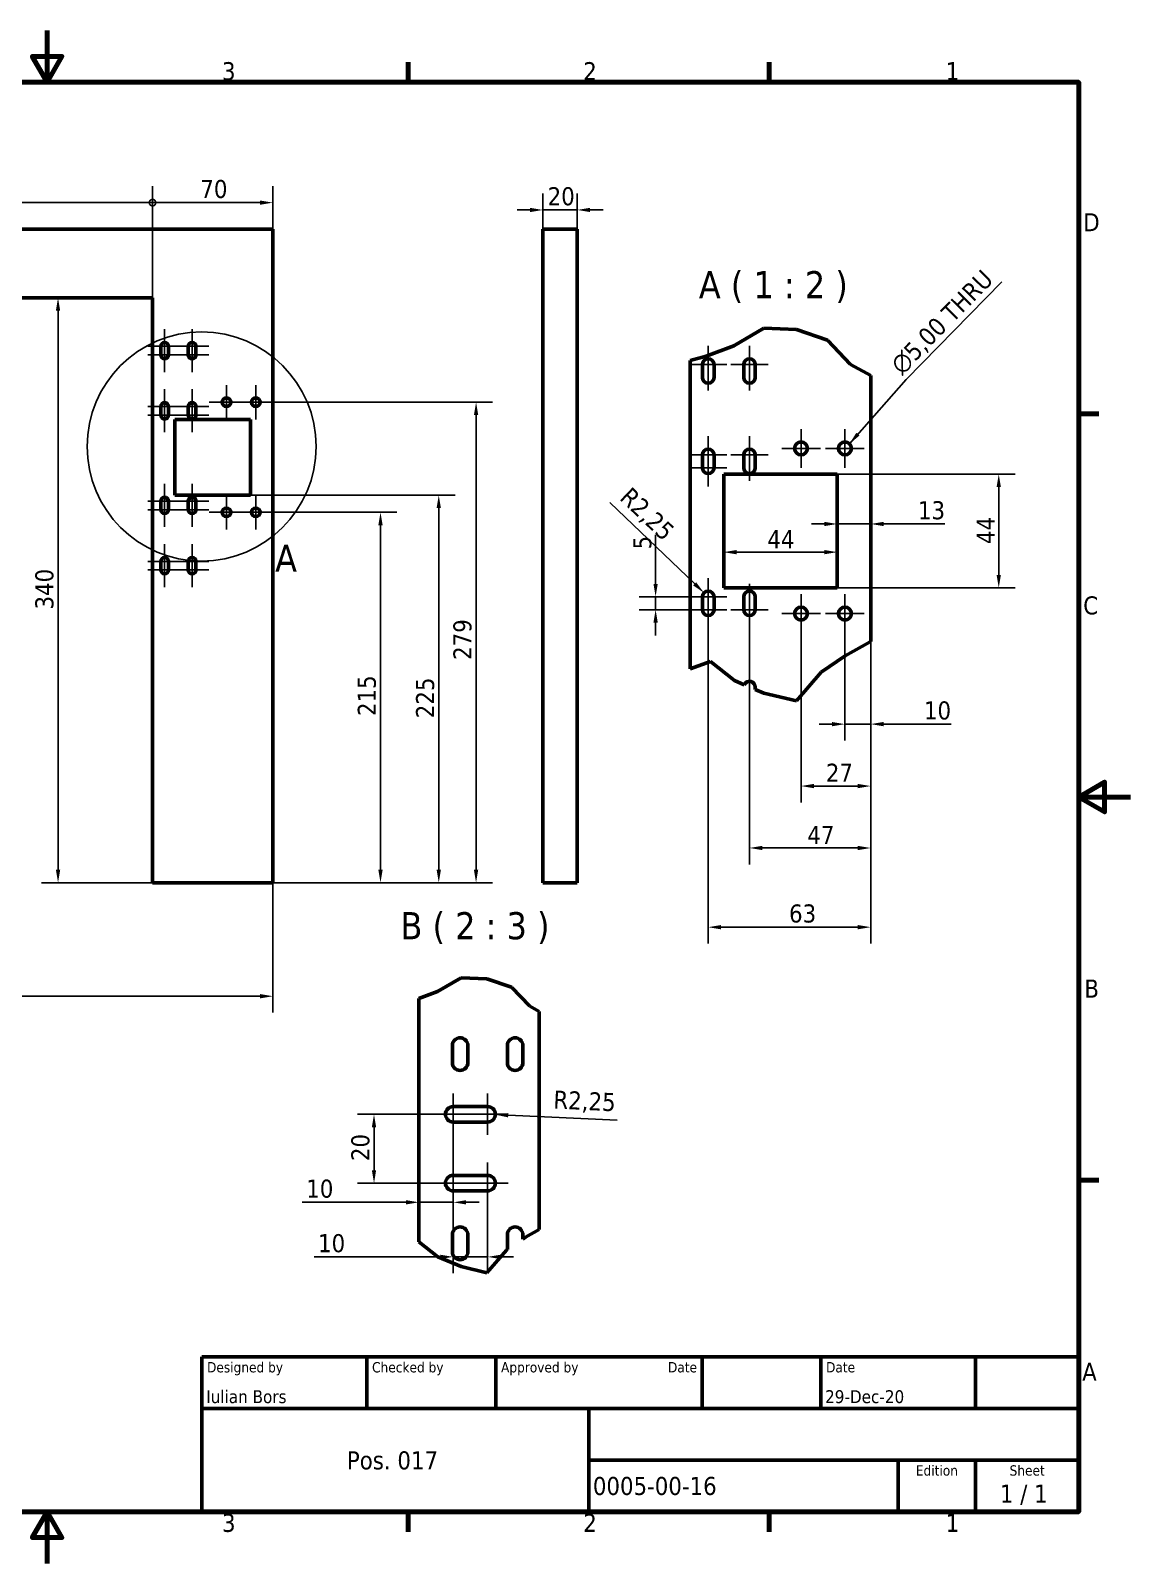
# Model space of a CAD drawing. Header units: millimetres. Extents: x 0 to 1260, y 0 to 891.
# Drawn here: x 620 to 1260, y 0 to 891 of the extents above; entities that cross this region are included whole.
import ezdxf
from ezdxf.enums import TextEntityAlignment as Align

# ---------------------------------------------------------------- set-up
doc = ezdxf.new("R2010")
doc.units = ezdxf.units.MM
doc.header["$LTSCALE"] = 3
for name, color, linetype, lineweight in [('Border (ISO)', 7, 'Continuous', 70), ('Break Line (ISO)', 7, 'Continuous', 50), ('Center Mark (ISO)', 7, 'Continuous', 25), ('Detail Boundary (ISO)', 7, 'Continuous', 25), ('Dimension (ISO)', 7, 'Continuous', 25), ('Symbol (ISO)', 7, 'Continuous', 25), ('Title (ISO)', 7, 'Continuous', 50), ('Visible (ISO)', 7, 'Continuous', 50)]:
    doc.layers.add(name, color=color, linetype=linetype, lineweight=lineweight)
doc.styles.add('Label Text (ISO)', font='tahoma.ttf')
doc.styles.add('Note Text (ISO)', font='tahoma.ttf')
doc.styles.add('Text Style39', font='tahoma.ttf')
doc.styles.add('Text Style41', font='tahoma.ttf')
doc.dimstyles.new('Default (ISO)', dxfattribs={"dimscale": 3, "dimtxt": 3.5, "dimasz": 2.5, "dimexe": 3.175, "dimexo": 0, "dimgap": 0.762, "dimtad": 1, "dimrnd": 1e-08, "dimzin": 0, "dimtxsty": 'Note Text (ISO)', "dimcen": 0.09, "dimdle": 10, "dimclrd": 256, "dimclre": 256, "dimclrt": 256, "dimazin": 0, "dimtfac": 1.001486, "dimtmove": 0, "dimatfit": 3, "dimfxl": 1, "dimtolj": 1, "dimtzin": 0, "dimlwd": -1, "dimlwe": -1, "dimarcsym": 0})
doc.dimstyles.new('Default (ISO)$7', dxfattribs={"dimscale": 3, "dimtxt": 3.5, "dimasz": 2.5, "dimexe": 3.175, "dimexo": 0, "dimgap": 0.762, "dimtad": 1, "dimrnd": 1e-08, "dimzin": 0, "dimtxsty": 'Note Text (ISO)', "dimcen": 0.09, "dimdle": 10, "dimclrd": 256, "dimclre": 256, "dimclrt": 256, "dimazin": 0, "dimtfac": 1.001486, "dimtmove": 0, "dimatfit": 3, "dimfxl": 1, "dimtolj": 1, "dimtzin": 0, "dimlwd": -1, "dimlwe": -1, "dimarcsym": 0})

# ---------------------------------------------------------------- blocks, each defined once
blk = doc.blocks.new('Borders Default Border')
at = {"layer": 'Border (ISO)'}
for p, q in [((280, 287), (280, 290.9)), ((350, 287), (350, 290.9)), ((410, 222.75), (413.9, 222.75)), ((410, 74.25), (413.9, 74.25)), ((280, 10), (280, 6.1)), ((350, 10), (350, 6.1))]:
    blk.add_line(p, q, dxfattribs=at)
at = {"layer": 'Border (ISO)', "flags": 128}
for points in [[(210, 297), (210, 287), (207.11, 292), (212.89, 292), (210, 287)], [(10, 10), (10, 287), (410, 287), (410, 10), (10, 10)], [(420, 148.5), (410, 148.5), (415, 151.39), (415, 145.61), (410, 148.5)], [(210, 0), (210, 10), (207.11, 5), (212.89, 5), (210, 10)]]:
    blk.add_lwpolyline(points, dxfattribs=at)
at = {"layer": 'Border (ISO)', "char_height": 3.5, "attachment_point": 7, "style": 'Note Text (ISO)'}
for s, insert in [('3', (243.91, 287.33)), ('2', (313.94, 287.4)), ('1', (384.21, 287.4)), ('D', (410.87, 258.13)), ('C', (410.86, 183.81)), ('B', (411.08, 109.63)), ('A', (410.66, 35.38)), ('3', (243.91, 6.03)), ('2', (313.94, 6.1)), ('1', (384.21, 6.1))]:
    blk.add_mtext(s, dxfattribs=dict(at, insert=insert))
blk = doc.blocks.new('Title Blocks ISO')
at = {"layer": 'Title (ISO)'}
for p, q in [((270.07, 130), (100.07, 130)), ((100.07, 130), (100.07, 100)), ((132.07, 120), (132.07, 130)), ((157.07, 120), (157.07, 130)), ((197.07, 120), (197.07, 130)), ((220.07, 120), (220.07, 130)), ((250.07, 120), (250.07, 130)), ((270.07, 100), (270.07, 130)), ((100.07, 120), (270.07, 120)), ((175.07, 120), (175.07, 100)), ((270.07, 110), (175.07, 110)), ((235.07, 100), (235.07, 110)), ((250.07, 100), (250.07, 110)), ((100.07, 100), (270.07, 100))]:
    blk.add_line(p, q, dxfattribs=at)
at = {"layer": 'Title (ISO)', "style": 'Text Style41'}
for s, p in [('Designed by', (101.07, 129)), ('Checked by', (133.07, 129)), ('Approved by', (158.07, 129)), ('Date', (221.07, 129))]:
    blk.add_text(s, height=2, dxfattribs=at).set_placement(p, align=Align.TOP_LEFT)
blk.add_text('Date', height=2, dxfattribs=at).set_placement((196.07, 129), align=Align.TOP_RIGHT)
for s, p in [('Edition', (242.57, 109)), ('Sheet', (260.07, 109))]:
    blk.add_text(s, height=2, dxfattribs=at).set_placement(p, align=Align.TOP_CENTER)
at = {"layer": 'Title (ISO)', "style": 'Note Text (ISO)'}
blk.add_text('1 / 1 ', height=3.5, dxfattribs=at).set_placement((260.07, 103.5), align=Align.MIDDLE_CENTER)
at = {"layer": 'Title (ISO)'}
for tag, p, height, style in [('AUTHOR_001', (100.92, 121.05), 2.5, 'Text Style39'), ('CREATION_DATE_001', (220.89, 121.05), 2.5, 'Text Style39'), ('COMPANY_001', (128.19, 108.21), 3.5, 'Note Text (ISO)'), ('PART_NUMBER_001', (175.88, 103.25), 3.5, 'Note Text (ISO)')]:
    blk.add_attdef(tag, p, '', height=height, dxfattribs=dict(at, style=style))
at = {"layer": 'Title (ISO)', "style": 'Text Style39'}
for tag, p in [('CHECKED_BY', (133.07, 121)), ('ENG_APPROVED_BY', (158.07, 121))]:
    blk.add_attdef(tag, text='', height=2.5, dxfattribs=at).set_placement(p, align=Align.BOTTOM_LEFT)
blk.add_attdef('ENG_APPROVAL_DATE', text='', height=2.5, dxfattribs=at).set_placement((196.07, 121), align=Align.BOTTOM_RIGHT)
at = {"layer": 'Title (ISO)', "style": 'Note Text (ISO)'}
for tag, p in [('TITLE', (222.57, 115)), ('REVISION_NUMBER', (242.57, 103.5))]:
    blk.add_attdef(tag, text='', height=3.5, dxfattribs=at).set_placement(p, align=Align.MIDDLE_CENTER)
blk = doc.blocks.new('_DotSmall')
at = {"color": 0, "linetype": 'ByBlock', "const_width": 0.5}
blk.add_lwpolyline([(-0.0625, 0, 1), (0.0625, 0, 1)], format="xyb", close=True, dxfattribs=at)
blk = doc.blocks.new('*D8')
at = {"layer": 'Defpoints', "color": 0, "transparency": 16777216}
for p in [(691.34, 791.02), (376.34, 395.69), (691.34, 395.69)]:
    blk.add_point(p, dxfattribs=at)
at = {"layer": 'Dimension (ISO)', "transparency": 16777216}
for p, q in [((376.34, 395.69), (376.34, 800.55)), ((691.34, 395.69), (691.34, 800.55)), ((376.34, 791.02), (691.34, 791.02))]:
    blk.add_line(p, q, dxfattribs=at)
at = {"layer": 'Dimension (ISO)', "transparency": 16777216, "xscale": 7.5, "yscale": 7.5, "zscale": 7.5, "rotation": 180}
blk.add_blockref('_DotSmall', (376.34, 791.02), dxfattribs=at)
at = {"layer": 'Dimension (ISO)', "transparency": 16777216, "xscale": 7.5, "yscale": 7.5, "zscale": 7.5}
blk.add_blockref('_DotSmall', (691.34, 791.02), dxfattribs=at)
at = {"layer": 'Dimension (ISO)', "transparency": 16777216, "insert": (522.76, 804.25), "char_height": 10.5, "attachment_point": 1, "style": 'Note Text (ISO)'}
blk.add_mtext('\\A1;315', dxfattribs=at)
blk = doc.blocks.new('*D9')
at = {"layer": 'Defpoints', "color": 0, "transparency": 16777216}
for p in [(761.34, 791.02), (691.34, 395.69), (761.34, 395.69)]:
    blk.add_point(p, dxfattribs=at)
at = {"layer": 'Dimension (ISO)', "transparency": 16777216}
for p, q in [((691.34, 395.69), (691.34, 800.55)), ((761.34, 395.69), (761.34, 800.55)), ((691.34, 791.02), (753.84, 791.02))]:
    blk.add_line(p, q, dxfattribs=at)
blk.add_solid([(753.84, 792.27), (753.84, 789.77), (761.34, 791.02)], dxfattribs=at)
at = {"layer": 'Dimension (ISO)', "transparency": 16777216, "xscale": 7.5, "yscale": 7.5, "zscale": 7.5, "rotation": 180}
blk.add_blockref('_DotSmall', (691.34, 791.02), dxfattribs=at)
at = {"layer": 'Dimension (ISO)', "transparency": 16777216, "insert": (719.13, 804.24), "char_height": 10.5, "attachment_point": 1, "style": 'Note Text (ISO)'}
blk.add_mtext('\\A1;70', dxfattribs=at)
blk = doc.blocks.new('*D10')
at = {"layer": 'Defpoints', "color": 0, "transparency": 16777216}
for p in [(341.34, 395.69), (761.34, 395.69), (761.34, 329.69)]:
    blk.add_point(p, dxfattribs=at)
at = {"layer": 'Dimension (ISO)', "transparency": 16777216}
for p, q in [((341.34, 395.69), (341.34, 320.17)), ((761.34, 395.69), (761.34, 320.17)), ((348.84, 329.69), (753.84, 329.69))]:
    blk.add_line(p, q, dxfattribs=at)
for points in [[(348.84, 330.94), (348.84, 328.44), (341.34, 329.69)], [(753.84, 330.94), (753.84, 328.44), (761.34, 329.69)]]:
    blk.add_solid(points, dxfattribs=at)
at = {"layer": 'Dimension (ISO)', "transparency": 16777216, "insert": (539.95, 342.92), "char_height": 10.5, "attachment_point": 1, "style": 'Note Text (ISO)'}
blk.add_mtext('\\A1;420', dxfattribs=at)
blk = doc.blocks.new('*D20')
at = {"layer": 'Defpoints', "color": 0, "transparency": 16777216}
for p in [(636.37, 735.69), (636.37, 395.69), (691.34, 395.69)]:
    blk.add_point(p, dxfattribs=at)
at = {"layer": 'Dimension (ISO)', "transparency": 16777216}
for p, q in [((636.37, 728.19), (636.37, 403.19)), ((691.34, 395.69), (626.84, 395.69))]:
    blk.add_line(p, q, dxfattribs=at)
for points in [[(635.12, 728.19), (637.62, 728.19), (636.37, 735.69)], [(635.12, 403.19), (637.62, 403.19), (636.37, 395.69)]]:
    blk.add_solid(points, dxfattribs=at)
at = {"layer": 'Dimension (ISO)', "transparency": 16777216, "insert": (623.15, 554.5), "char_height": 10.5, "attachment_point": 1, "rotation": 90, "style": 'Note Text (ISO)'}
blk.add_mtext('\\A1;340', dxfattribs=at)
blk = doc.blocks.new('2dDetail0')
at = {"layer": 'Detail Boundary (ISO)'}
blk.add_circle((239.96, 216.41), 22.2, dxfattribs=at)
at = {"layer": 'Detail Boundary (ISO)', "insert": (254.21, 192.14), "char_height": 5.25, "attachment_point": 7, "style": 'Label Text (ISO)'}
blk.add_mtext('A', dxfattribs=at)
blk = doc.blocks.new('*D24')
at = {"layer": 'Defpoints', "color": 0, "transparency": 16777216}
for p in [(1089.49, 604.22), (1089.49, 600.13), (1108.99, 598.5)]:
    blk.add_point(p, dxfattribs=at)
at = {"layer": 'Dimension (ISO)', "transparency": 16777216}
for p, q in [((1081.99, 604.22), (1074.49, 604.22)), ((1089.49, 604.22), (1108.99, 604.22)), ((1116.49, 604.22), (1152.1, 604.22))]:
    blk.add_line(p, q, dxfattribs=at)
for points in [[(1081.99, 605.47), (1081.99, 602.97), (1089.49, 604.22)], [(1116.49, 605.47), (1116.49, 602.97), (1108.99, 604.22)]]:
    blk.add_solid(points, dxfattribs=at)
at = {"layer": 'Dimension (ISO)', "transparency": 16777216, "insert": (1136.46, 617.45), "char_height": 10.5, "attachment_point": 1, "style": 'Note Text (ISO)'}
blk.add_mtext('\\A1;13', dxfattribs=at)
blk = doc.blocks.new('*D25')
at = {"layer": 'Defpoints', "color": 0, "transparency": 16777216}
for p in [(1089.49, 633.13), (1089.49, 567.13), (1183.46, 567.13)]:
    blk.add_point(p, dxfattribs=at)
at = {"layer": 'Dimension (ISO)', "transparency": 16777216}
for p, q in [((1089.49, 633.13), (1192.98, 633.13)), ((1183.46, 625.63), (1183.46, 574.63)), ((1089.49, 567.13), (1192.98, 567.13))]:
    blk.add_line(p, q, dxfattribs=at)
for points in [[(1182.21, 625.63), (1184.71, 625.63), (1183.46, 633.13)], [(1182.21, 574.63), (1184.71, 574.63), (1183.46, 567.13)]]:
    blk.add_solid(points, dxfattribs=at)
at = {"layer": 'Dimension (ISO)', "transparency": 16777216, "insert": (1170.67, 592.57), "char_height": 10.5, "attachment_point": 1, "rotation": 90, "style": 'Note Text (ISO)'}
blk.add_mtext('\\A1;44', dxfattribs=at)
blk = doc.blocks.new('*D26')
at = {"layer": 'Defpoints', "color": 0, "transparency": 16777216}
for p in [(1023.49, 587.83), (1023.49, 567.13), (1089.49, 567.13)]:
    blk.add_point(p, dxfattribs=at)
at = {"layer": 'Dimension (ISO)', "transparency": 16777216}
for p, q in [((1023.49, 567.13), (1023.49, 597.35)), ((1089.49, 567.13), (1089.49, 597.35)), ((1081.99, 587.83), (1030.99, 587.83))]:
    blk.add_line(p, q, dxfattribs=at)
for points in [[(1030.99, 589.08), (1030.99, 586.58), (1023.49, 587.83)], [(1081.99, 589.08), (1081.99, 586.58), (1089.49, 587.83)]]:
    blk.add_solid(points, dxfattribs=at)
at = {"layer": 'Dimension (ISO)', "transparency": 16777216, "insert": (1048.93, 600.62), "char_height": 10.5, "attachment_point": 1, "style": 'Note Text (ISO)'}
blk.add_mtext('\\A1;44', dxfattribs=at)
blk = doc.blocks.new('*D27')
at = {"layer": 'Defpoints', "color": 0, "transparency": 16777216}
for p in [(938.32, 786.77), (918.32, 775.69), (938.32, 775.69)]:
    blk.add_point(p, dxfattribs=at)
at = {"layer": 'Dimension (ISO)', "transparency": 16777216}
for p, q in [((918.32, 775.69), (918.32, 796.3)), ((938.32, 775.69), (938.32, 796.3)), ((910.82, 786.77), (903.32, 786.77)), ((918.32, 786.77), (925.82, 786.77)), ((925.82, 786.77), (930.82, 786.77)), ((938.32, 786.77), (930.82, 786.77)), ((945.82, 786.77), (953.32, 786.77))]:
    blk.add_line(p, q, dxfattribs=at)
for points in [[(910.82, 788.02), (910.82, 785.52), (918.32, 786.77)], [(945.82, 788.02), (945.82, 785.52), (938.32, 786.77)]]:
    blk.add_solid(points, dxfattribs=at)
at = {"layer": 'Dimension (ISO)', "transparency": 16777216, "insert": (921.11, 800), "char_height": 10.5, "attachment_point": 1, "style": 'Note Text (ISO)'}
blk.add_mtext('\\A1;20', dxfattribs=at)
blk = doc.blocks.new('*D28')
at = {"layer": 'Defpoints', "color": 0, "transparency": 16777216}
for p in [(761.34, 611), (823.91, 611), (761.34, 395.69)]:
    blk.add_point(p, dxfattribs=at)
at = {"layer": 'Dimension (ISO)', "transparency": 16777216}
for p, q in [((761.34, 611), (833.43, 611)), ((823.91, 403.19), (823.91, 603.5)), ((761.34, 395.69), (833.43, 395.69))]:
    blk.add_line(p, q, dxfattribs=at)
for points in [[(822.66, 603.5), (825.16, 603.5), (823.91, 611)], [(822.66, 403.19), (825.16, 403.19), (823.91, 395.69)]]:
    blk.add_solid(points, dxfattribs=at)
at = {"layer": 'Dimension (ISO)', "transparency": 16777216, "insert": (810.68, 492.58), "char_height": 10.5, "attachment_point": 1, "rotation": 90, "style": 'Note Text (ISO)'}
blk.add_mtext('\\A1;215', dxfattribs=at)
blk = doc.blocks.new('*D29')
at = {"layer": 'Defpoints', "color": 0, "transparency": 16777216}
for p in [(761.34, 675), (879.49, 675), (761.34, 395.69)]:
    blk.add_point(p, dxfattribs=at)
at = {"layer": 'Dimension (ISO)', "transparency": 16777216}
for p, q in [((761.34, 675), (889.02, 675)), ((879.49, 403.19), (879.49, 667.5)), ((761.34, 395.69), (889.02, 395.69))]:
    blk.add_line(p, q, dxfattribs=at)
for points in [[(878.24, 667.5), (880.74, 667.5), (879.49, 675)], [(878.24, 403.19), (880.74, 403.19), (879.49, 395.69)]]:
    blk.add_solid(points, dxfattribs=at)
at = {"layer": 'Dimension (ISO)', "transparency": 16777216, "insert": (866.28, 525.21), "char_height": 10.5, "attachment_point": 1, "rotation": 90, "style": 'Note Text (ISO)'}
blk.add_mtext('\\A1;279', dxfattribs=at)
blk = doc.blocks.new('*D30')
at = {"layer": 'Defpoints', "color": 0, "transparency": 16777216}
for p in [(1093.99, 540.88), (1108.99, 535.86), (1093.99, 487.86)]:
    blk.add_point(p, dxfattribs=at)
at = {"layer": 'Dimension (ISO)', "transparency": 16777216}
for p, q in [((1093.99, 540.88), (1093.99, 478.33)), ((1108.99, 535.86), (1108.99, 478.33)), ((1086.49, 487.86), (1078.99, 487.86)), ((1093.99, 487.86), (1108.99, 487.86)), ((1116.49, 487.86), (1155.83, 487.86))]:
    blk.add_line(p, q, dxfattribs=at)
for points in [[(1086.49, 489.11), (1086.49, 486.61), (1093.99, 487.86)], [(1116.49, 489.11), (1116.49, 486.61), (1108.99, 487.86)]]:
    blk.add_solid(points, dxfattribs=at)
at = {"layer": 'Dimension (ISO)', "transparency": 16777216, "insert": (1139.96, 501.08), "char_height": 10.5, "attachment_point": 1, "style": 'Note Text (ISO)'}
blk.add_mtext('\\A1;10', dxfattribs=at)
blk = doc.blocks.new('*D31')
at = {"layer": 'Defpoints', "color": 0, "transparency": 16777216}
for p in [(1068.49, 540.88), (1108.99, 535.86), (1068.49, 451.86)]:
    blk.add_point(p, dxfattribs=at)
at = {"layer": 'Dimension (ISO)', "transparency": 16777216}
for p, q in [((1068.49, 540.88), (1068.49, 442.33)), ((1108.99, 535.86), (1108.99, 442.33)), ((1101.49, 451.86), (1075.99, 451.86))]:
    blk.add_line(p, q, dxfattribs=at)
for points in [[(1075.99, 453.11), (1075.99, 450.61), (1068.49, 451.86)], [(1101.49, 453.11), (1101.49, 450.61), (1108.99, 451.86)]]:
    blk.add_solid(points, dxfattribs=at)
at = {"layer": 'Dimension (ISO)', "transparency": 16777216, "insert": (1082.92, 464.86), "char_height": 10.5, "attachment_point": 1, "style": 'Note Text (ISO)'}
blk.add_mtext('\\A1;27', dxfattribs=at)
blk = doc.blocks.new('*D32')
at = {"layer": 'Defpoints', "color": 0, "transparency": 16777216}
for p in [(1038.49, 543.5), (1108.99, 535.86), (1038.49, 415.86)]:
    blk.add_point(p, dxfattribs=at)
at = {"layer": 'Dimension (ISO)', "transparency": 16777216}
for p, q in [((1038.49, 543.5), (1038.49, 406.33)), ((1108.99, 535.86), (1108.99, 406.33)), ((1101.49, 415.86), (1045.99, 415.86))]:
    blk.add_line(p, q, dxfattribs=at)
for points in [[(1045.99, 417.11), (1045.99, 414.61), (1038.49, 415.86)], [(1101.49, 417.11), (1101.49, 414.61), (1108.99, 415.86)]]:
    blk.add_solid(points, dxfattribs=at)
at = {"layer": 'Dimension (ISO)', "transparency": 16777216, "insert": (1072.14, 428.64), "char_height": 10.5, "attachment_point": 1, "style": 'Note Text (ISO)'}
blk.add_mtext('\\A1;47', dxfattribs=at)
blk = doc.blocks.new('*D33')
at = {"layer": 'Defpoints', "color": 0, "transparency": 16777216}
for p in [(1014.49, 543.5), (1108.99, 535.86), (1014.49, 369.82)]:
    blk.add_point(p, dxfattribs=at)
at = {"layer": 'Dimension (ISO)', "transparency": 16777216}
for p, q in [((1014.49, 543.5), (1014.49, 360.29)), ((1108.99, 535.86), (1108.99, 360.29)), ((1101.49, 369.82), (1021.99, 369.82))]:
    blk.add_line(p, q, dxfattribs=at)
for points in [[(1021.99, 371.07), (1021.99, 368.57), (1014.49, 369.82)], [(1101.49, 371.07), (1101.49, 368.57), (1108.99, 369.82)]]:
    blk.add_solid(points, dxfattribs=at)
at = {"layer": 'Dimension (ISO)', "transparency": 16777216, "insert": (1061.5, 383.04), "char_height": 10.5, "attachment_point": 1, "style": 'Note Text (ISO)'}
blk.add_mtext('\\A1;63', dxfattribs=at)
blk = doc.blocks.new('*D34')
at = {"layer": 'Defpoints', "color": 0, "transparency": 16777216}
for p in [(1003.61, 561.87), (983.9, 554.37), (1003.61, 554.37)]:
    blk.add_point(p, dxfattribs=at)
at = {"layer": 'Dimension (ISO)', "transparency": 16777216}
for p, q in [((983.9, 569.37), (983.9, 597.94)), ((1003.61, 561.87), (974.37, 561.87)), ((983.9, 554.37), (983.9, 561.87)), ((1003.61, 554.37), (974.37, 554.37)), ((983.9, 546.87), (983.9, 539.37))]:
    blk.add_line(p, q, dxfattribs=at)
for points in [[(982.65, 569.37), (985.15, 569.37), (983.9, 561.87)], [(982.65, 546.87), (985.15, 546.87), (983.9, 554.37)]]:
    blk.add_solid(points, dxfattribs=at)
at = {"layer": 'Dimension (ISO)', "transparency": 16777216, "insert": (970.89, 589.4), "char_height": 10.5, "attachment_point": 1, "rotation": 90, "style": 'Note Text (ISO)'}
blk.add_mtext('\\A1;5', dxfattribs=at)
blk = doc.blocks.new('*D35')
at = {"layer": 'Defpoints', "color": 0, "transparency": 16777216}
for p in [(1012.05, 564.21), (1014.49, 561.87)]:
    blk.add_point(p, dxfattribs=at)
at = {"layer": 'Dimension (ISO)', "transparency": 16777216}
blk.add_line((957.21, 616.69), (1006.63, 569.39), dxfattribs=at)
blk.add_solid([(1007.5, 570.3), (1005.77, 568.49), (1012.05, 564.21)], dxfattribs=at)
at = {"layer": 'Dimension (ISO)', "transparency": 16777216, "insert": (969.66, 626.39), "char_height": 10.5, "attachment_point": 1, "rotation": 316.25685, "style": 'Note Text (ISO)'}
blk.add_mtext('\\A1;R2,25', dxfattribs=at)
blk = doc.blocks.new('*D36')
at = {"layer": 'Defpoints', "color": 0, "transparency": 16777216}
for p in [(748.34, 621), (761.34, 395.69), (857.79, 395.69)]:
    blk.add_point(p, dxfattribs=at)
at = {"layer": 'Dimension (ISO)', "transparency": 16777216}
for p, q in [((748.34, 621), (867.31, 621)), ((857.79, 613.5), (857.79, 403.19)), ((761.34, 395.69), (867.31, 395.69))]:
    blk.add_line(p, q, dxfattribs=at)
for points in [[(856.54, 613.5), (859.04, 613.5), (857.79, 621)], [(856.54, 403.19), (859.04, 403.19), (857.79, 395.69)]]:
    blk.add_solid(points, dxfattribs=at)
at = {"layer": 'Dimension (ISO)', "transparency": 16777216, "insert": (844.56, 491.29), "char_height": 10.5, "attachment_point": 1, "rotation": 90, "style": 'Note Text (ISO)'}
blk.add_mtext('\\A1;225', dxfattribs=at)
blk = doc.blocks.new('*D38')
at = {"layer": 'Defpoints', "color": 0, "transparency": 16777216}
for p in [(866.19, 249.04), (846.19, 213.6), (866.19, 209.87)]:
    blk.add_point(p, dxfattribs=at)
at = {"layer": 'Dimension (ISO)', "transparency": 16777216}
for p, q in [((866.19, 249.04), (866.19, 200.35)), ((838.69, 209.87), (778.43, 209.87)), ((866.19, 209.87), (846.19, 209.87)), ((873.69, 209.87), (881.19, 209.87))]:
    blk.add_line(p, q, dxfattribs=at)
for points in [[(838.69, 211.12), (838.69, 208.62), (846.19, 209.87)], [(873.69, 211.12), (873.69, 208.62), (866.19, 209.87)]]:
    blk.add_solid(points, dxfattribs=at)
at = {"layer": 'Dimension (ISO)', "transparency": 16777216, "insert": (780.72, 223.09), "char_height": 10.5, "attachment_point": 1, "style": 'Note Text (ISO)'}
blk.add_mtext('\\A1;10', dxfattribs=at)
blk = doc.blocks.new('*D39')
at = {"layer": 'Defpoints', "color": 0, "transparency": 16777216}
for p in [(866.19, 209.04), (886.19, 209.04), (886.19, 178.16)]:
    blk.add_point(p, dxfattribs=at)
at = {"layer": 'Dimension (ISO)', "transparency": 16777216}
for p, q in [((866.19, 209.04), (866.19, 168.64)), ((886.19, 209.04), (886.19, 168.64)), ((858.69, 178.16), (785.3, 178.16)), ((886.19, 178.16), (866.19, 178.16)), ((893.69, 178.16), (901.19, 178.16))]:
    blk.add_line(p, q, dxfattribs=at)
for points in [[(858.69, 179.41), (858.69, 176.91), (866.19, 178.16)], [(893.69, 179.41), (893.69, 176.91), (886.19, 178.16)]]:
    blk.add_solid(points, dxfattribs=at)
at = {"layer": 'Dimension (ISO)', "transparency": 16777216, "insert": (787.59, 191.38), "char_height": 10.5, "attachment_point": 1, "style": 'Note Text (ISO)'}
blk.add_mtext('\\A1;10', dxfattribs=at)
blk = doc.blocks.new('*D40')
at = {"layer": 'Defpoints', "color": 0, "transparency": 16777216}
for p in [(820.13, 261.04), (854.19, 261.04), (854.19, 221.04)]:
    blk.add_point(p, dxfattribs=at)
at = {"layer": 'Dimension (ISO)', "transparency": 16777216}
for p, q in [((854.19, 261.04), (810.61, 261.04)), ((820.13, 228.54), (820.13, 253.54)), ((854.19, 221.04), (810.61, 221.04))]:
    blk.add_line(p, q, dxfattribs=at)
for points in [[(818.88, 253.54), (821.38, 253.54), (820.13, 261.04)], [(818.88, 228.54), (821.38, 228.54), (820.13, 221.04)]]:
    blk.add_solid(points, dxfattribs=at)
at = {"layer": 'Dimension (ISO)', "transparency": 16777216, "insert": (806.91, 233.84), "char_height": 10.5, "attachment_point": 1, "rotation": 90, "style": 'Note Text (ISO)'}
blk.add_mtext('\\A1;20', dxfattribs=at)
blk = doc.blocks.new('*D41')
at = {"layer": 'Defpoints', "color": 0, "transparency": 16777216}
for p in [(886.19, 261.04), (890.69, 260.84)]:
    blk.add_point(p, dxfattribs=at)
at = {"layer": 'Dimension (ISO)', "transparency": 16777216}
blk.add_line((961.46, 257.61), (898.18, 260.5), dxfattribs=at)
blk.add_solid([(898.24, 261.75), (898.12, 259.25), (890.69, 260.84)], dxfattribs=at)
at = {"layer": 'Dimension (ISO)', "transparency": 16777216, "insert": (924.75, 274.92), "char_height": 10.5, "attachment_point": 1, "rotation": 357.38695, "style": 'Note Text (ISO)'}
blk.add_mtext('\\A1;R2,25', dxfattribs=at)

msp = doc.modelspace()

# ---------------------------------------------------------------- linework, layer by layer
at = {"layer": 'Break Line (ISO)'}
for p, q in [((1029.4652, 707.8445), (1046.8096, 717.9784)), ((1046.8096, 717.9784), (1065.8078, 717.2244)), ((1065.8078, 717.2244), (1083.8, 711.1102)), ((1013.2409, 701.709), (1029.4652, 707.8445)), ((1083.8, 711.1102), (1097.316, 696.9595)), ((1003.988, 699.1713), (1013.2409, 701.709)), ((1097.316, 696.9595), (1108.988, 690.5714)), ((1108.7208, 535.697), (1094.151, 527.4821)), ((1108.988, 535.8589), (1108.7208, 535.697)), ((1094.151, 527.4821), (1080.0902, 518.0422)), ((1015.7799, 524.2265), (1003.988, 520.0844)), ((1029.8306, 513.1873), (1015.7799, 524.2265)), ((1080.0902, 518.0422), (1065.8792, 501.3305)), ((1035.4306, 510.8024), (1029.8306, 513.1873)), ((1046.8096, 505.9562), (1041.863, 508.0628)), ((1065.8792, 501.3305), (1046.8096, 505.9562)), ((856.9967, 332.4388), (870.7353, 340.4659)), ((870.7353, 340.4659), (885.7839, 339.8686)), ((885.7839, 339.8686), (900.0355, 335.0255)), ((846.1923, 328.3529), (856.9967, 332.4388)), ((900.0355, 335.0255), (910.7416, 323.8167)), ((910.7416, 323.8167), (916.1923, 320.8336)), ((908.2346, 189.5731), (906.6923, 188.5376)), ((916.1923, 194.0599), (908.2346, 189.5731)), ((857.2862, 178.2501), (846.1923, 186.9662)), ((870.7353, 172.5223), (857.2862, 178.2501)), ((897.0969, 182.0957), (885.8404, 168.8583)), ((897.6923, 182.4953), (897.0969, 182.0957)), ((885.8404, 168.8583), (870.7353, 172.5223))]:
    msp.add_line(p, q, dxfattribs=at)
at = {"layer": 'Center Mark (ISO)', "linetype": 'Continuous'}
for p, q in [((698.3386, 717.4938), (698.3386, 692.7438)), ((698.3386, 717.2438), (698.3386, 692.4938)), ((714.3386, 717.4938), (714.3386, 692.7438)), ((714.3386, 717.2438), (714.3386, 692.4938)), ((708.0886, 707.4938), (688.5886, 707.4938)), ((724.0886, 707.4938), (704.5886, 707.4938)), ((1014.488, 707.7482), (1014.488, 681.8732)), ((1038.488, 707.7482), (1038.488, 681.8732)), ((708.0886, 702.4938), (688.5886, 702.4938)), ((724.0886, 702.4938), (704.5886, 702.4938)), ((1025.363, 696.8732), (1003.613, 696.8732)), ((1049.363, 696.8732), (1027.613, 696.8732)), ((698.3386, 682.4938), (698.3386, 657.7438)), ((698.3386, 682.2438), (698.3386, 657.4938)), ((714.3386, 682.4938), (714.3386, 657.7438)), ((714.3386, 682.2438), (714.3386, 657.4938)), ((734.3386, 684.9998), (734.3386, 664.9998)), ((751.3386, 684.9998), (751.3386, 664.9998)), ((708.0886, 672.4938), (688.5886, 672.4938)), ((724.0886, 672.4938), (704.5886, 672.4938)), ((744.3386, 674.9998), (724.3386, 674.9998)), ((761.3386, 674.9998), (741.3386, 674.9998)), ((708.0886, 667.4938), (688.5886, 667.4938)), ((724.0886, 667.4938), (704.5886, 667.4938)), ((1068.488, 659.3822), (1068.488, 636.8822)), ((1093.988, 659.3822), (1093.988, 636.8822)), ((1014.488, 655.2482), (1014.488, 629.3732)), ((1014.488, 651.8732), (1014.488, 625.9982)), ((1038.488, 655.2482), (1038.488, 629.3732)), ((1025.363, 644.3732), (1003.613, 644.3732)), ((1049.363, 644.3732), (1027.613, 644.3732)), ((1079.738, 648.1322), (1057.238, 648.1322)), ((1105.238, 648.1322), (1082.738, 648.1322)), ((1025.363, 636.8732), (1003.613, 636.8732)), ((698.3386, 627.4938), (698.3386, 602.7438)), ((698.3386, 627.2438), (698.3386, 602.4938)), ((714.3386, 627.4938), (714.3386, 602.7438)), ((714.3386, 627.2438), (714.3386, 602.4938)), ((708.0886, 617.4938), (688.5886, 617.4938)), ((724.0886, 617.4938), (704.5886, 617.4938)), ((734.3386, 620.9998), (734.3386, 600.9998)), ((751.3386, 620.9998), (751.3386, 600.9998)), ((708.0886, 612.4938), (688.5886, 612.4938)), ((724.0886, 612.4938), (704.5886, 612.4938)), ((744.3386, 610.9998), (724.3386, 610.9998)), ((761.3386, 610.9998), (741.3386, 610.9998)), ((698.3386, 592.4938), (698.3386, 567.7438)), ((698.3386, 592.2438), (698.3386, 567.4938)), ((714.3386, 592.4938), (714.3386, 567.7438)), ((714.3386, 592.2438), (714.3386, 567.4938)), ((708.0886, 582.4938), (688.5886, 582.4938)), ((724.0886, 582.4938), (704.5886, 582.4938)), ((708.0886, 577.4938), (688.5886, 577.4938)), ((724.0886, 577.4938), (704.5886, 577.4938)), ((1014.488, 572.7482), (1014.488, 546.8732)), ((1025.363, 561.8732), (1003.613, 561.8732)), ((1014.488, 569.3732), (1014.488, 543.4982)), ((1038.488, 569.3732), (1038.488, 543.4982)), ((1068.488, 563.3822), (1068.488, 540.8822)), ((1093.988, 563.3822), (1093.988, 540.8822)), ((1025.363, 554.3732), (1003.613, 554.3732)), ((1049.363, 554.3732), (1027.613, 554.3732)), ((1079.738, 552.1322), (1057.238, 552.1322)), ((1105.238, 552.1322), (1082.738, 552.1322)), ((866.1923, 273.0449), (866.1923, 249.0449)), ((886.1923, 273.0449), (886.1923, 249.0449)), ((881.1923, 261.0449), (854.1923, 261.0449)), ((898.1923, 261.0449), (871.1923, 261.0449)), ((866.1923, 233.0449), (866.1923, 209.0449)), ((886.1923, 233.0449), (886.1923, 209.0449)), ((881.1923, 221.0449), (854.1923, 221.0449)), ((898.1923, 221.0449), (871.1923, 221.0449))]:
    msp.add_line(p, q, dxfattribs=at)
at = {"layer": 'Visible (ISO)'}
for p, q in [((761.3386, 775.6938), (341.3386, 775.6938)), ((761.3386, 395.6938), (761.3386, 775.6938)), ((918.3197, 395.6938), (918.3197, 775.6938)), ((918.3197, 775.6938), (938.3197, 775.6938)), ((938.3197, 775.6938), (938.3197, 395.6938)), ((376.3386, 735.6938), (691.3386, 735.6938)), ((691.3386, 735.6938), (691.3386, 395.6938)), ((696.0886, 702.4938), (696.0886, 707.4938)), ((700.5886, 707.4938), (700.5886, 702.4938)), ((712.0886, 702.4938), (712.0886, 707.4938)), ((716.5886, 707.4938), (716.5886, 702.4938)), ((1003.988, 699.1713), (1003.988, 520.0844)), ((1011.113, 689.3732), (1011.113, 696.8732)), ((1017.863, 696.8732), (1017.863, 689.3732)), ((1035.113, 689.3732), (1035.113, 696.8732)), ((1041.863, 696.8732), (1041.863, 689.3732)), ((1108.988, 535.8589), (1108.988, 690.5714)), ((696.0886, 667.4938), (696.0886, 672.4938)), ((700.5886, 672.4938), (700.5886, 667.4938)), ((712.0886, 667.4938), (712.0886, 672.4938)), ((716.5886, 672.4938), (716.5886, 667.4938)), ((704.3386, 664.9998), (748.3386, 664.9998)), ((704.3386, 620.9998), (704.3386, 664.9998)), ((748.3386, 664.9998), (748.3386, 620.9998)), ((1011.113, 636.8732), (1011.113, 644.3732)), ((1017.863, 644.3732), (1017.863, 636.8732)), ((1035.113, 636.8732), (1035.113, 644.3732)), ((1041.863, 644.3732), (1041.863, 636.8732)), ((1023.488, 567.1322), (1023.488, 633.1322)), ((1023.488, 633.1322), (1089.488, 633.1322)), ((1089.488, 633.1322), (1089.488, 567.1322)), ((696.0886, 612.4938), (696.0886, 617.4938)), ((700.5886, 617.4938), (700.5886, 612.4938)), ((748.3386, 620.9998), (704.3386, 620.9998)), ((712.0886, 612.4938), (712.0886, 617.4938)), ((716.5886, 617.4938), (716.5886, 612.4938)), ((696.0886, 577.4938), (696.0886, 582.4938)), ((700.5886, 582.4938), (700.5886, 577.4938)), ((712.0886, 577.4938), (712.0886, 582.4938)), ((716.5886, 582.4938), (716.5886, 577.4938)), ((1011.113, 554.3732), (1011.113, 561.8732)), ((1017.863, 561.8732), (1017.863, 554.3732)), ((1089.488, 567.1322), (1023.488, 567.1322)), ((1035.113, 554.3732), (1035.113, 561.8732)), ((1041.863, 561.8732), (1041.863, 554.3732)), ((1041.863, 509.3732), (1041.863, 508.0628)), ((691.3386, 395.6938), (761.3386, 395.6938)), ((918.3197, 395.6938), (938.3197, 395.6938)), ((846.1923, 328.3529), (846.1923, 186.9662)), ((916.1923, 194.0599), (916.1923, 320.8336)), ((865.6923, 291.0329), (865.6923, 301.0329)), ((874.6923, 301.0329), (874.6923, 291.0329)), ((897.6923, 291.0329), (897.6923, 301.0329)), ((906.6923, 301.0329), (906.6923, 291.0329)), ((866.1923, 265.5449), (886.1923, 265.5449)), ((886.1923, 256.5449), (866.1923, 256.5449)), ((866.1923, 225.5449), (886.1923, 225.5449)), ((886.1923, 216.5449), (866.1923, 216.5449)), ((865.6923, 181.0329), (865.6923, 191.0329)), ((874.6923, 191.0329), (874.6923, 181.0329)), ((897.6923, 182.4953), (897.6923, 191.0329)), ((906.6923, 191.0329), (906.6923, 188.5376))]:
    msp.add_line(p, q, dxfattribs=at)
for centre, radius in [((734.3386, 674.9998), 2.5), ((751.3386, 674.9998), 2.5), ((1068.488, 648.1322), 3.75), ((1093.988, 648.1322), 3.75), ((734.3386, 610.9998), 2.5), ((751.3386, 610.9998), 2.5), ((1068.488, 552.1322), 3.75), ((1093.988, 552.1322), 3.75)]:
    msp.add_circle(centre, radius, dxfattribs=at)
for centre, radius, start, end in [((698.3386, 707.4938), 2.25, 0, 180), ((714.3386, 707.4938), 2.25, 0, 180), ((698.3386, 702.4938), 2.25, 180, 0), ((714.3386, 702.4938), 2.25, 180, 0), ((1014.488, 696.8732), 3.375, 0, 180), ((1038.488, 696.8732), 3.375, 0, 180), ((1014.488, 689.3732), 3.375, 180, 0), ((1038.488, 689.3732), 3.375, 180, 0), ((698.3386, 672.4938), 2.25, 0, 180), ((714.3386, 672.4938), 2.25, 0, 180), ((698.3386, 667.4938), 2.25, 180, 0), ((714.3386, 667.4938), 2.25, 180, 0), ((1014.488, 644.3732), 3.375, 0, 180), ((1038.488, 644.3732), 3.375, 0, 180), ((1014.488, 636.8732), 3.375, 180, 0), ((1038.488, 636.8732), 3.375, 180, 0), ((698.3386, 617.4938), 2.25, 0, 180), ((714.3386, 617.4938), 2.25, 0, 180), ((698.3386, 612.4938), 2.25, 180, 0), ((714.3386, 612.4938), 2.25, 180, 0), ((698.3386, 582.4938), 2.25, 0, 180), ((714.3386, 582.4938), 2.25, 0, 180), ((698.3386, 577.4938), 2.25, 180, 0), ((714.3386, 577.4938), 2.25, 180, 0), ((1014.488, 561.8732), 3.375, 0, 180), ((1038.488, 561.8732), 3.375, 0, 180), ((1014.488, 554.3732), 3.375, 180, 0), ((1038.488, 554.3732), 3.375, 180, 0), ((1038.488, 509.3732), 3.375, 0, 154.9470276), ((870.1923, 301.0329), 4.5, 0, 180), ((902.1923, 301.0329), 4.5, 0, 180), ((870.1923, 291.0329), 4.5, 180, 0), ((902.1923, 291.0329), 4.5, 180, 0), ((866.1923, 261.0449), 4.5, 90, 270), ((886.1923, 261.0449), 4.5, 270, 90), ((866.1923, 221.0449), 4.5, 90, 270), ((886.1923, 221.0449), 4.5, 270, 90), ((870.1923, 191.0329), 4.5, 0, 180), ((902.1923, 191.0329), 4.5, 0, 180), ((870.1923, 181.0329), 4.5, 180, 0)]:
    msp.add_arc(centre, radius, start, end, dxfattribs=at)

# ---------------------------------------------------------------- block references
at = {"xscale": 3, "yscale": 3, "zscale": 3}
msp.add_blockref('Borders Default Border', (0, 0), dxfattribs=at)
msp.add_blockref('Title Blocks ISO', (419.7858, -270), dxfattribs=at).add_auto_attribs({'PART_NUMBER_001': '0005-00-16', 'COMPANY_001': 'Pos. 017', 'AUTHOR_001': 'Iulian Bors', 'CREATION_DATE_001': '29-Dec-20'})
at = {"layer": 'Detail Boundary (ISO)', "xscale": 3, "yscale": 3, "zscale": 3}
msp.add_blockref('2dDetail0', (0, 0), dxfattribs=at)

# ---------------------------------------------------------------- texts
at = {"layer": 'Symbol (ISO)', "char_height": 15.749999, "attachment_point": 7, "style": 'Label Text (ISO)'}
for s, insert in [('A ( 1 : 2 )', (1009.0351, 732.6034)), ('B ( 2 : 3 )', (835.53, 359.9659))]:
    msp.add_mtext(s, dxfattribs=dict(at, insert=insert))
at = {"layer": 'Symbol (ISO)', "insert": (1128.2935, 689.4079), "char_height": 10.5, "width": 81.710842, "attachment_point": 7, "rotation": 45.582462, "line_spacing_factor": 0.6125, "style": 'Note Text (ISO)'}
msp.add_mtext('\\fAIGDT|b0|i0;\\H10.5000;n\\fTahoma|b0|i0;\\H10.5000;5,00 THRU', dxfattribs=at)

# ---------------------------------------------------------------- dimensions: what is measured, and where the dimension line sits
at = {"layer": 'Dimension (ISO)'}
for base, p1, p2, angle, override, picture, middle in [((691.3386, 791.0227), (376.3386, 395.6938), (691.3386, 395.6938), 180, {"dimgap": 0.762, "dimdec": 0, "dimblk1": 'DotSmall', "dimblk2": 'DotSmall', "dimsah": 1, "dimdle": 0, "dimtol": 0, "dimlim": 0, "dimtp": 0, "dimtm": 0, "dimtdec": 2, "dimtofl": 0, "dimatfit": 1}, '*D8', (533.8686, 791.0227)), ((761.3386, 791.0227), (691.3386, 395.6938), (761.3386, 395.6938), 180, {"dimgap": 0.762, "dimdec": 0, "dimblk1": 'DotSmall', "dimsah": 1, "dimdle": 0, "dimtol": 0, "dimlim": 0, "dimtp": 0, "dimtm": 0, "dimtdec": 2, "dimtofl": 0, "dimatfit": 1}, '*D9', (726.3686, 791.0227)), ((636.37, 395.6938), (636.37, 735.6938), (691.3386, 395.6938), 270, {"dimgap": 0.762, "dimdec": 0, "dimse1": 1, "dimtol": 0, "dimlim": 0, "dimtp": 0, "dimtm": 0, "dimtdec": 2, "dimtofl": 0, "dimatfit": 1}, '*D20', (636.37, 565.6938)), ((879.4939, 674.9998), (761.3386, 395.6938), (761.3386, 674.9998), 90, {"dimgap": 0.762, "dimdec": 0, "dimtol": 0, "dimlim": 0, "dimtp": 0, "dimtm": 0, "dimtdec": 2, "dimtofl": 0, "dimatfit": 1}, '*D29', (879.4939, 536.3468)), ((1183.4556, 567.1322), (1089.488, 633.1322), (1089.488, 567.1322), 90, {"dimgap": 0.762, "dimdec": 0, "dimlfac": 0.666667, "dimtol": 0, "dimlim": 0, "dimtp": 0, "dimtm": 0, "dimtdec": 2, "dimtofl": 0, "dimatfit": 1}, '*D25', (1183.4556, 600.1322)), ((857.7865, 395.6938), (748.3386, 620.9998), (761.3386, 395.6938), 270, {"dimgap": 0.762, "dimdec": 0, "dimtol": 0, "dimlim": 0, "dimtp": 0, "dimtm": 0, "dimtdec": 2, "dimtofl": 0, "dimatfit": 1}, '*D36', (857.7865, 502.358)), ((823.9053, 610.9998), (761.3386, 395.6938), (761.3386, 610.9998), 90, {"dimgap": 0.762, "dimdec": 0, "dimtol": 0, "dimlim": 0, "dimtp": 0, "dimtm": 0, "dimtdec": 2, "dimtofl": 0, "dimatfit": 1}, '*D28', (823.9053, 503.6448)), ((983.8964, 554.3732), (1003.613, 561.8732), (1003.613, 554.3732), 90, {"dimgap": 0.762, "dimdec": 0, "dimlfac": 0.666667, "dimtol": 0, "dimlim": 0, "dimtp": 0, "dimtm": 0, "dimtdec": 2, "dimtofl": 1, "dimatfit": 1}, '*D34', (983.8964, 592.5292)), ((1023.488, 587.8298), (1089.488, 567.1322), (1023.488, 567.1322), 180, {"dimgap": 0.762, "dimdec": 0, "dimlfac": 0.666667, "dimtol": 0, "dimlim": 0, "dimtp": 0, "dimtm": 0, "dimtdec": 2, "dimtofl": 0, "dimatfit": 1}, '*D26', (1056.488, 587.8298)), ((1014.488, 369.8181), (1108.988, 535.8589), (1014.488, 543.4982), 180, {"dimgap": 0.762, "dimdec": 0, "dimlfac": 0.666667, "dimtol": 0, "dimlim": 0, "dimtp": 0, "dimtm": 0, "dimtdec": 2, "dimtofl": 0, "dimatfit": 1}, '*D33', (1068.6742, 369.8181)), ((1038.488, 415.8589), (1108.988, 535.8589), (1038.488, 543.4982), 180, {"dimgap": 0.762, "dimdec": 0, "dimlfac": 0.666667, "dimtol": 0, "dimlim": 0, "dimtp": 0, "dimtm": 0, "dimtdec": 2, "dimtofl": 0, "dimatfit": 1}, '*D32', (1079.6197, 415.8589)), ((1068.488, 451.8589), (1108.988, 535.8589), (1068.488, 540.8822), 180, {"dimgap": 0.762, "dimdec": 0, "dimlfac": 0.666667, "dimtol": 0, "dimlim": 0, "dimtp": 0, "dimtm": 0, "dimtdec": 2, "dimtofl": 0, "dimatfit": 1}, '*D31', (1090.1559, 451.8589)), ((1093.988, 487.8589), (1108.988, 535.8589), (1093.988, 540.8822), 180, {"dimgap": 0.762, "dimdec": 0, "dimlfac": 0.666667, "dimtol": 0, "dimlim": 0, "dimtp": 0, "dimtm": 0, "dimtdec": 2, "dimtofl": 1, "dimatfit": 1}, '*D30', (1146.7506, 487.8589)), ((761.3386, 329.6938), (341.3386, 395.6938), (761.3386, 395.6938), 180, {"dimgap": 0.762, "dimdec": 0, "dimtol": 0, "dimlim": 0, "dimtp": 0, "dimtm": 0, "dimtdec": 2, "dimtofl": 0, "dimatfit": 1}, '*D10', (551.3386, 329.6938)), ((820.1301, 261.0449), (854.1923, 221.0449), (854.1923, 261.0449), 90, {"dimgap": 0.762, "dimdec": 0, "dimlfac": 0.5, "dimtol": 0, "dimlim": 0, "dimtp": 0, "dimtm": 0, "dimtdec": 2, "dimtofl": 0, "dimatfit": 1}, '*D40', (820.1301, 241.0449)), ((866.1923, 209.8734), (846.1923, 213.6047), (866.1923, 249.0449), 180, {"dimgap": 0.762, "dimdec": 0, "dimlfac": 0.5, "dimse1": 1, "dimtol": 0, "dimlim": 0, "dimtp": 0, "dimtm": 0, "dimtdec": 2, "dimtofl": 1, "dimatfit": 1}, '*D38', (787.5151, 209.8734)), ((886.1923, 178.1629), (866.1923, 209.0449), (886.1923, 209.0449), 180, {"dimgap": 0.762, "dimdec": 0, "dimlfac": 0.5, "dimtol": 0, "dimlim": 0, "dimtp": 0, "dimtm": 0, "dimtdec": 2, "dimtofl": 1, "dimatfit": 1}, '*D39', (794.3814, 178.1629))]:
    dim = msp.add_linear_dim(base=base, p1=p1, p2=p2, angle=angle, dimstyle='Default (ISO)', override=override, dxfattribs=at)
    dim.commit()
    dim.dimension.update_dxf_attribs({"geometry": picture, "text_midpoint": middle, "dimtype": 160})
for base, p1, p2, override, picture, middle in [((938.3197, 786.7739), (918.3197, 775.6938), (938.3197, 775.6938), {"dimgap": 0.762, "dimdec": 0, "dimtol": 0, "dimlim": 0, "dimtp": 0, "dimtm": 0, "dimtdec": 2, "dimtofl": 0}, '*D27', (928.3197, 786.7739)), ((1089.488, 604.2238), (1108.988, 598.5046), (1089.488, 600.1322), {"dimgap": 0.762, "dimdec": 0, "dimlfac": 0.666667, "dimse1": 1, "dimse2": 1, "dimtol": 0, "dimlim": 0, "dimtp": 0, "dimtm": 0, "dimtdec": 2, "dimtofl": 1, "dimatfit": 1}, '*D24', (1143.1382, 604.2238))]:
    dim = msp.add_linear_dim(base=base, p1=p1, p2=p2, dimstyle='Default (ISO)', override=override, dxfattribs=at)
    dim.commit()
    dim.dimension.update_dxf_attribs({"geometry": picture, "text_midpoint": middle, "dimtype": 160})
for center, mpoint, override, picture, middle in [((1014.488, 561.8732), (1012.0498, 564.2068), {"dimgap": 0.762, "dimdec": 2, "dimlfac": 0.666667, "dimcen": 0, "dimtol": 0, "dimlim": 0, "dimtp": 0, "dimtm": 0, "dimtdec": 2, "dimtofl": 0}, '*D35', (971.5647, 602.9535)), ((886.1923, 261.0449), (890.6876, 260.8398), {"dimgap": 0.762, "dimdec": 2, "dimlfac": 0.5, "dimcen": 0, "dimtol": 0, "dimlim": 0, "dimtp": 0, "dimtm": 0, "dimtdec": 2, "dimtofl": 0}, '*D41', (941.6079, 258.5159))]:
    dim = msp.add_radius_dim(center=center, mpoint=mpoint, dimstyle='Default (ISO)', override=override, dxfattribs=at)
    dim.commit()
    dim.dimension.update_dxf_attribs({"geometry": picture, "text_midpoint": middle, "dimtype": 164})

# ---------------------------------------------------------------- leaders
at = {"layer": 'Symbol (ISO)', "annotation_type": 0, "has_hookline": 1, "hookline_direction": 0, "text_width": 79.5599, "horizontal_direction": (0.699882, 0.714258, 0)}
msp.add_leader([(1096.6126, 650.8107), (1129.5434, 688.1831)], dimstyle='Default (ISO)$7', override={"dimgap": 0, "dimtad": 1}, dxfattribs=at)

doc.saveas('drawing.dxf')
